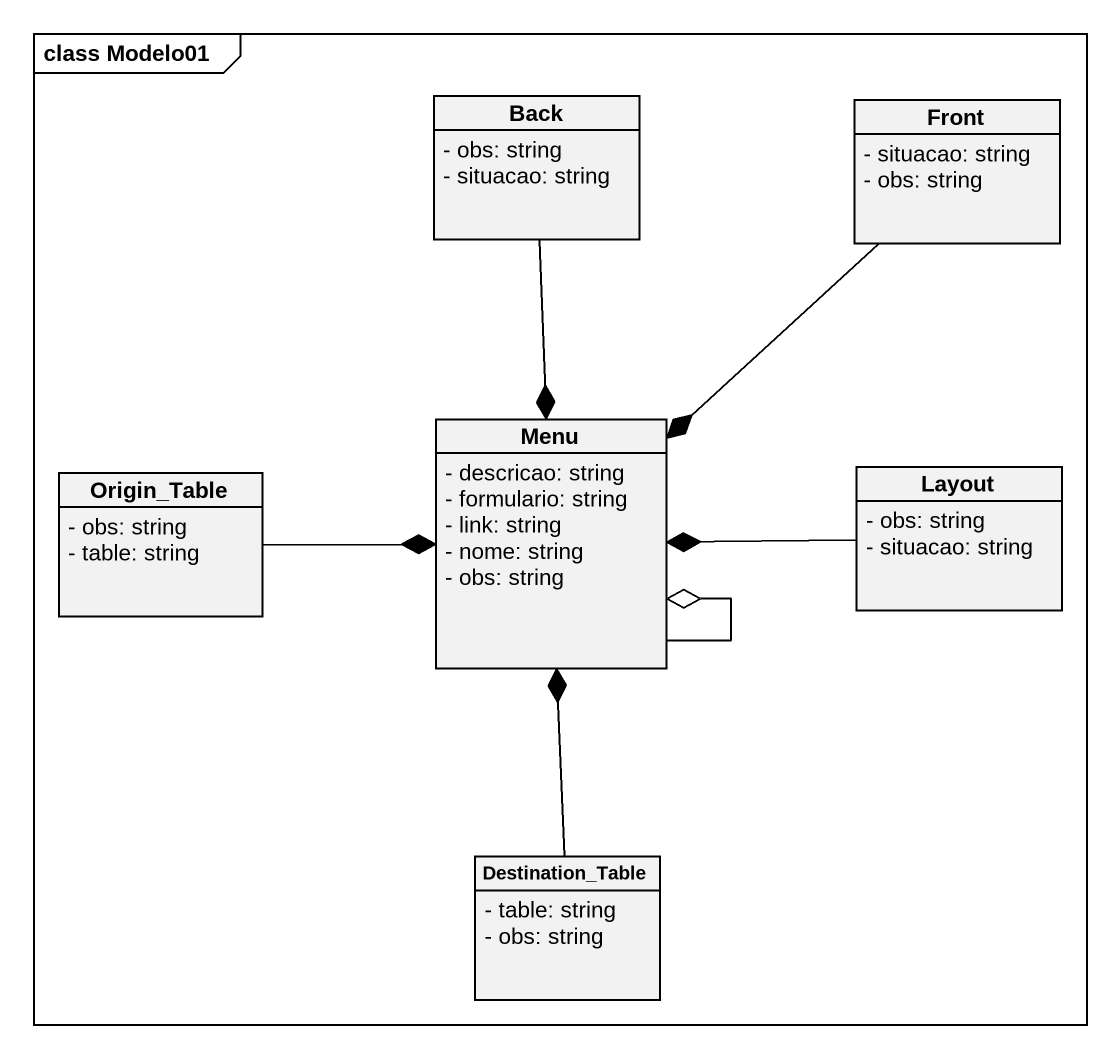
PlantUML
@startuml
mainframe class Modelo01
hide circle
hide empty members
skinparam classAttributeIconSize 0
class Back {
  - obs: string
  - situacao: string
}
class Front {
  - situacao: string
  - obs: string
}
class Origin_Table {
  - obs: string
  - table: string
}
class Menu {
  - descricao: string
  - formulario: string
  - link: string
  - nome: string
  - obs: string
}
class Layout {
  - obs: string
  - situacao: string
}
class Destination_Table {
  - table: string
  - obs: string
}
Back --* Menu
Front --* Menu
Origin_Table -right-* Menu
Menu --o Menu
Layout -left-* Menu
Destination_Table -up-* Menu
@enduml
